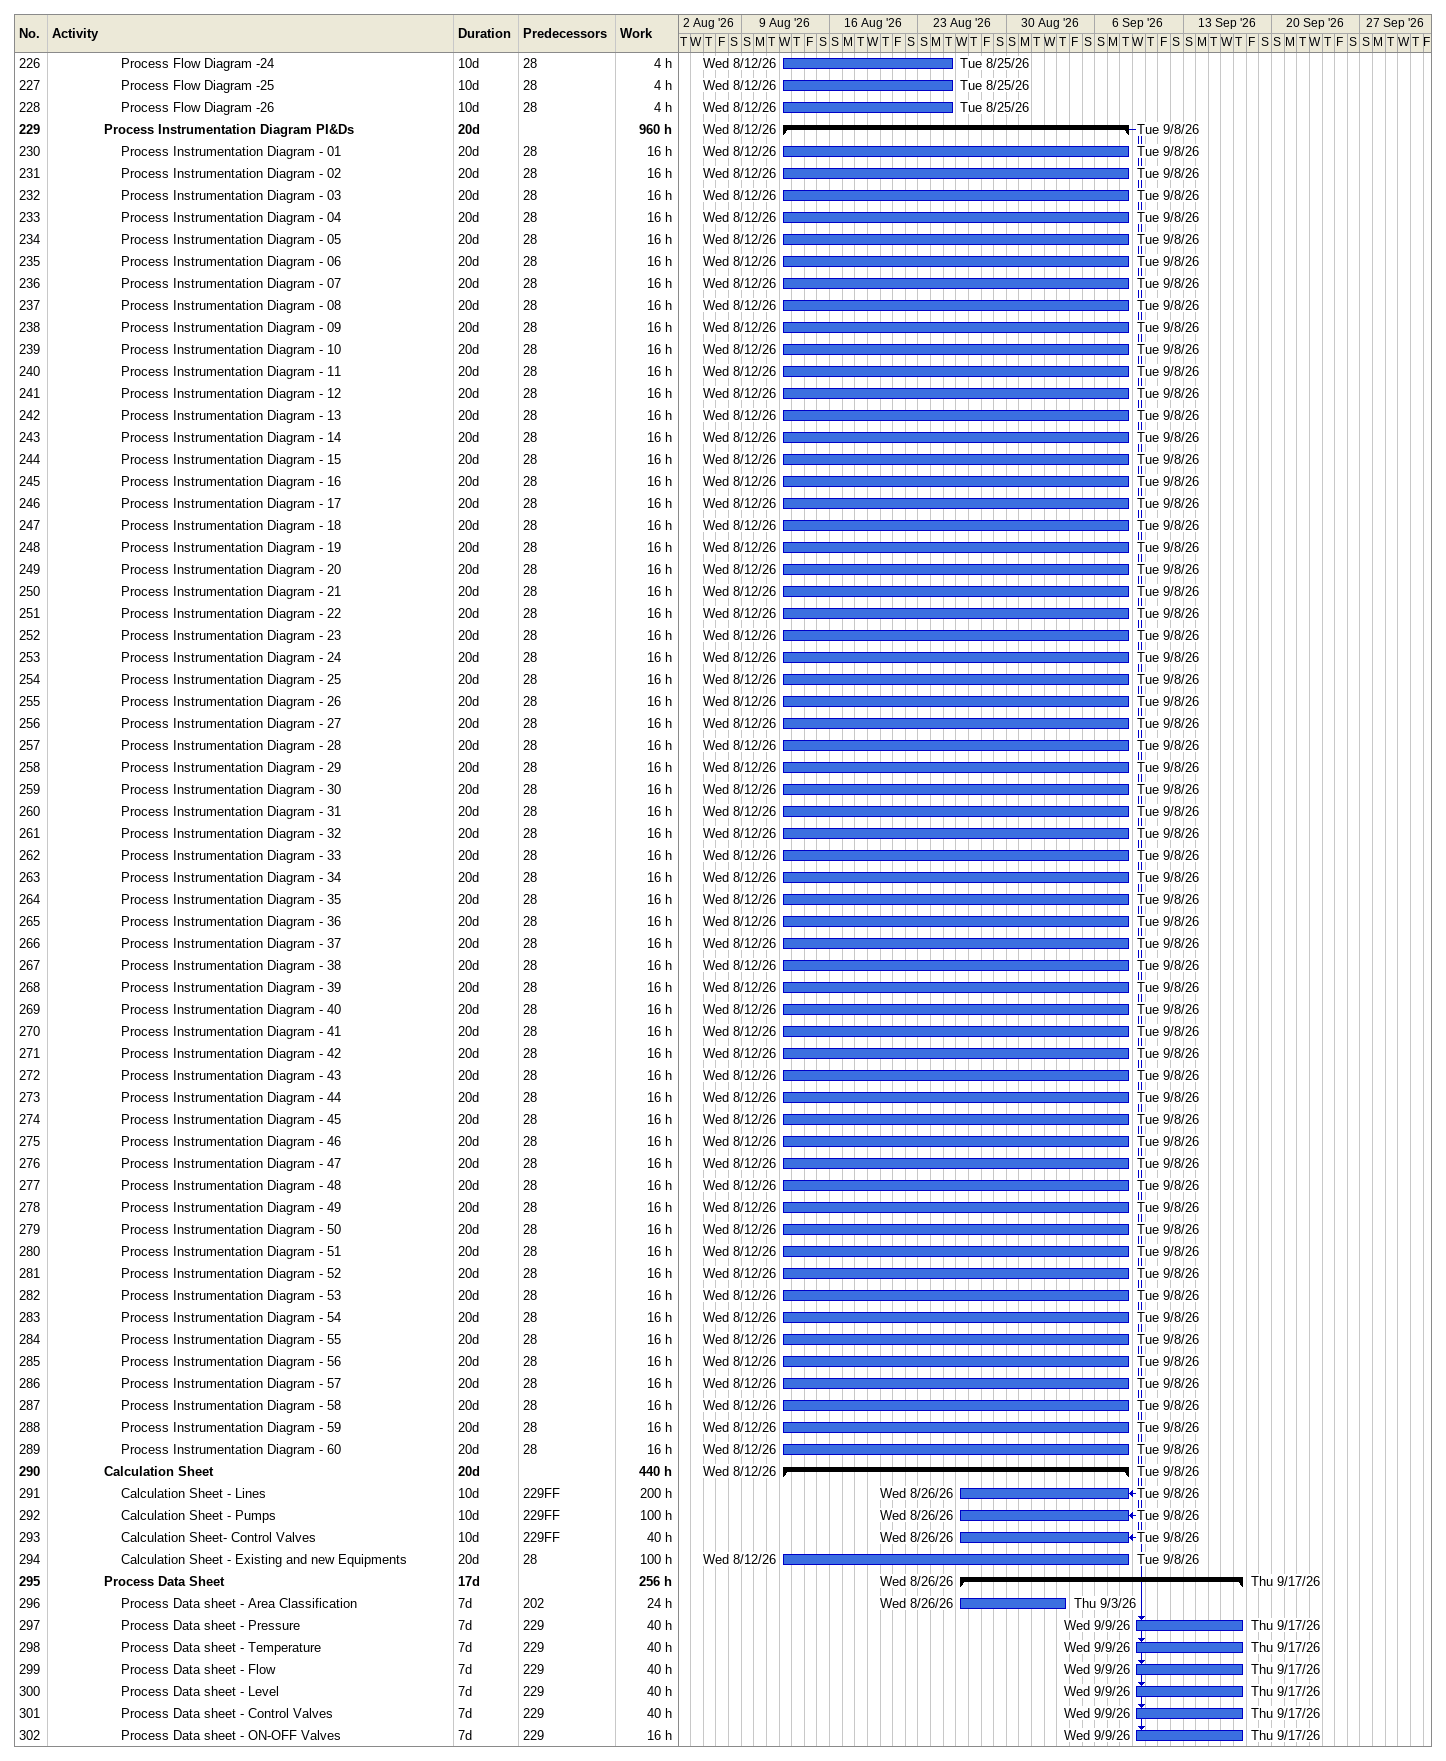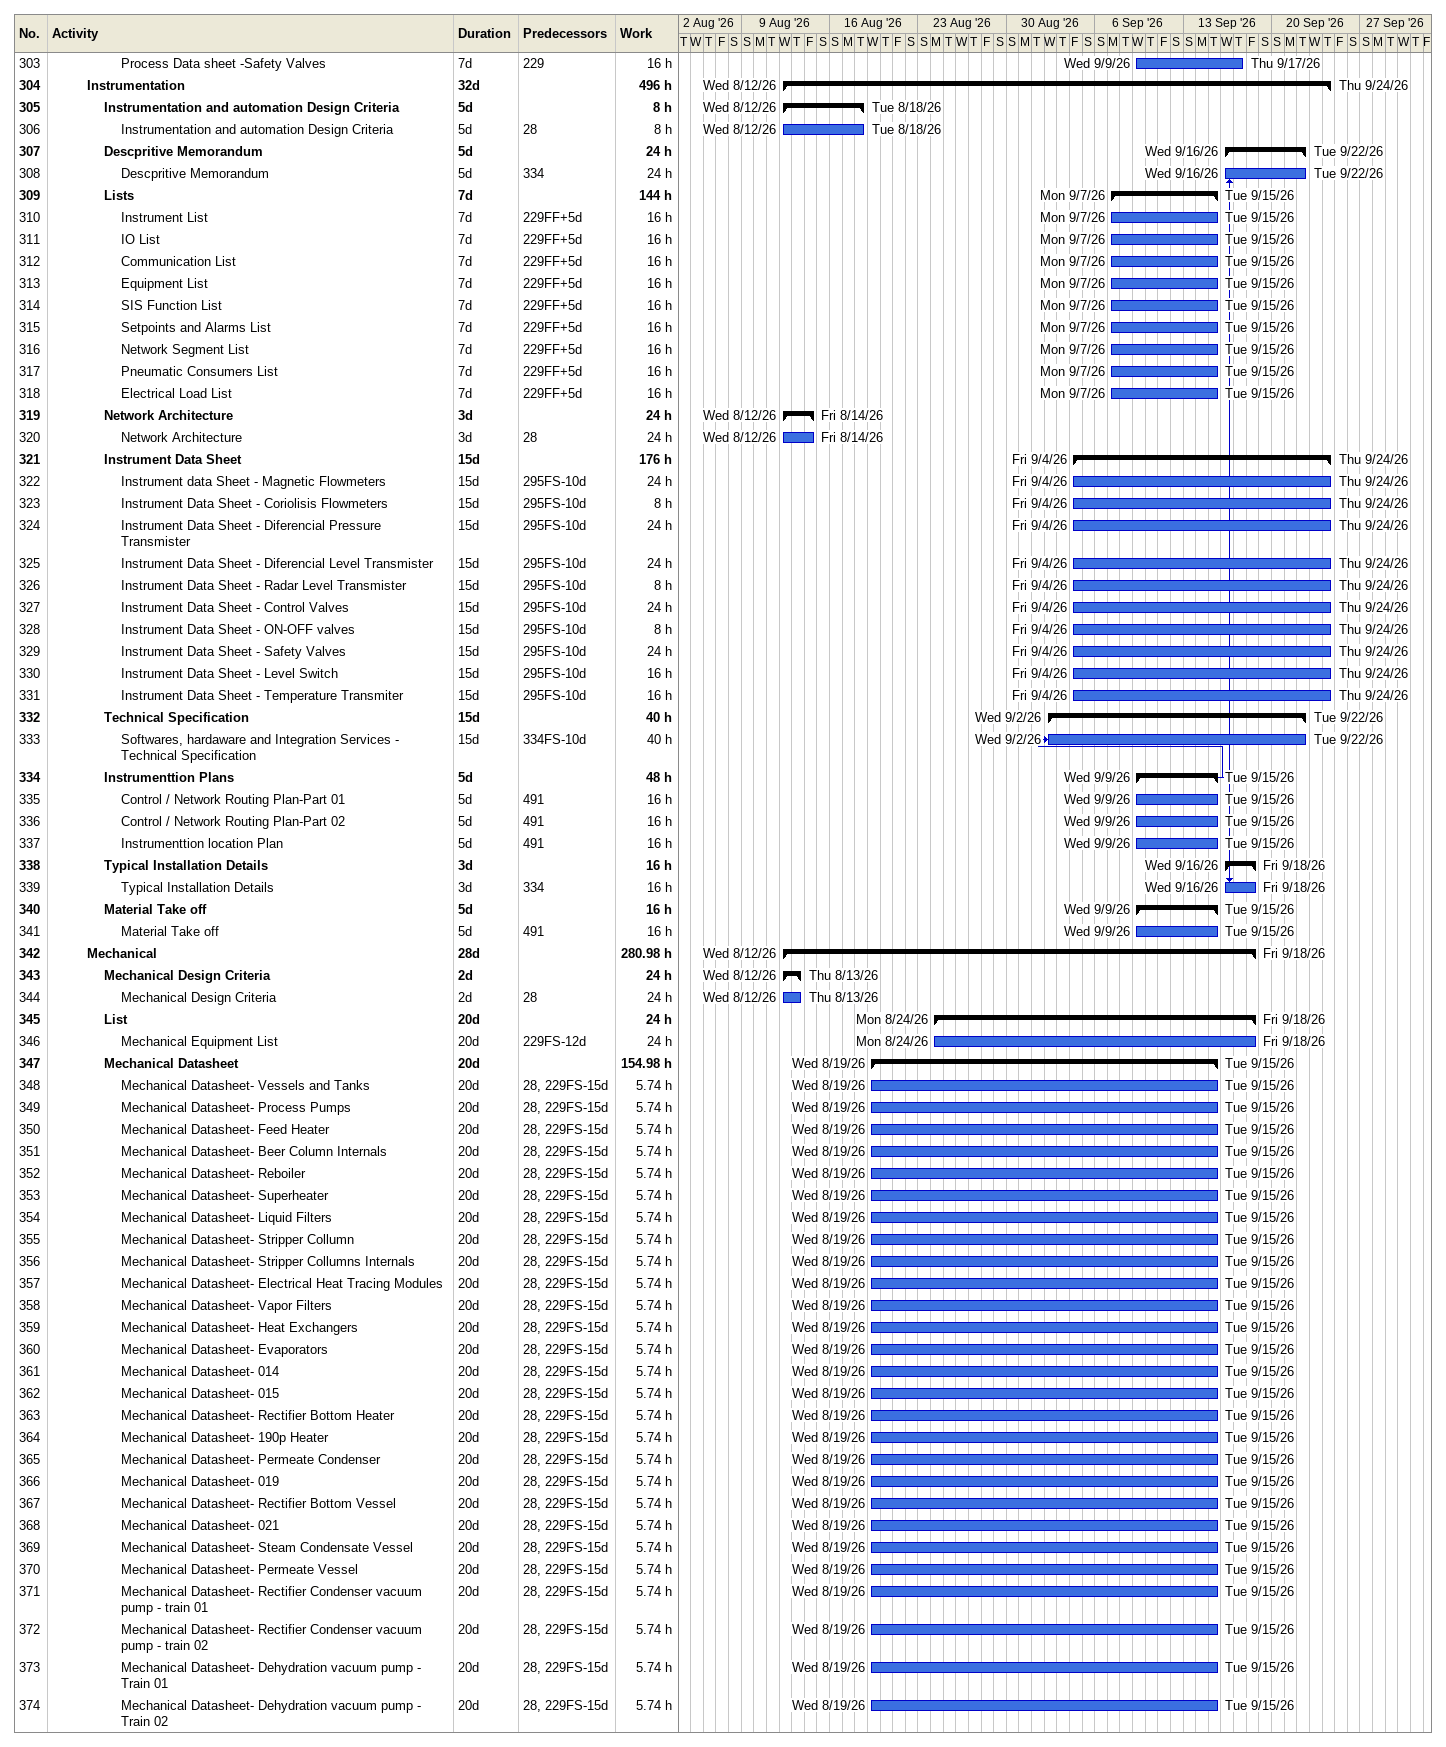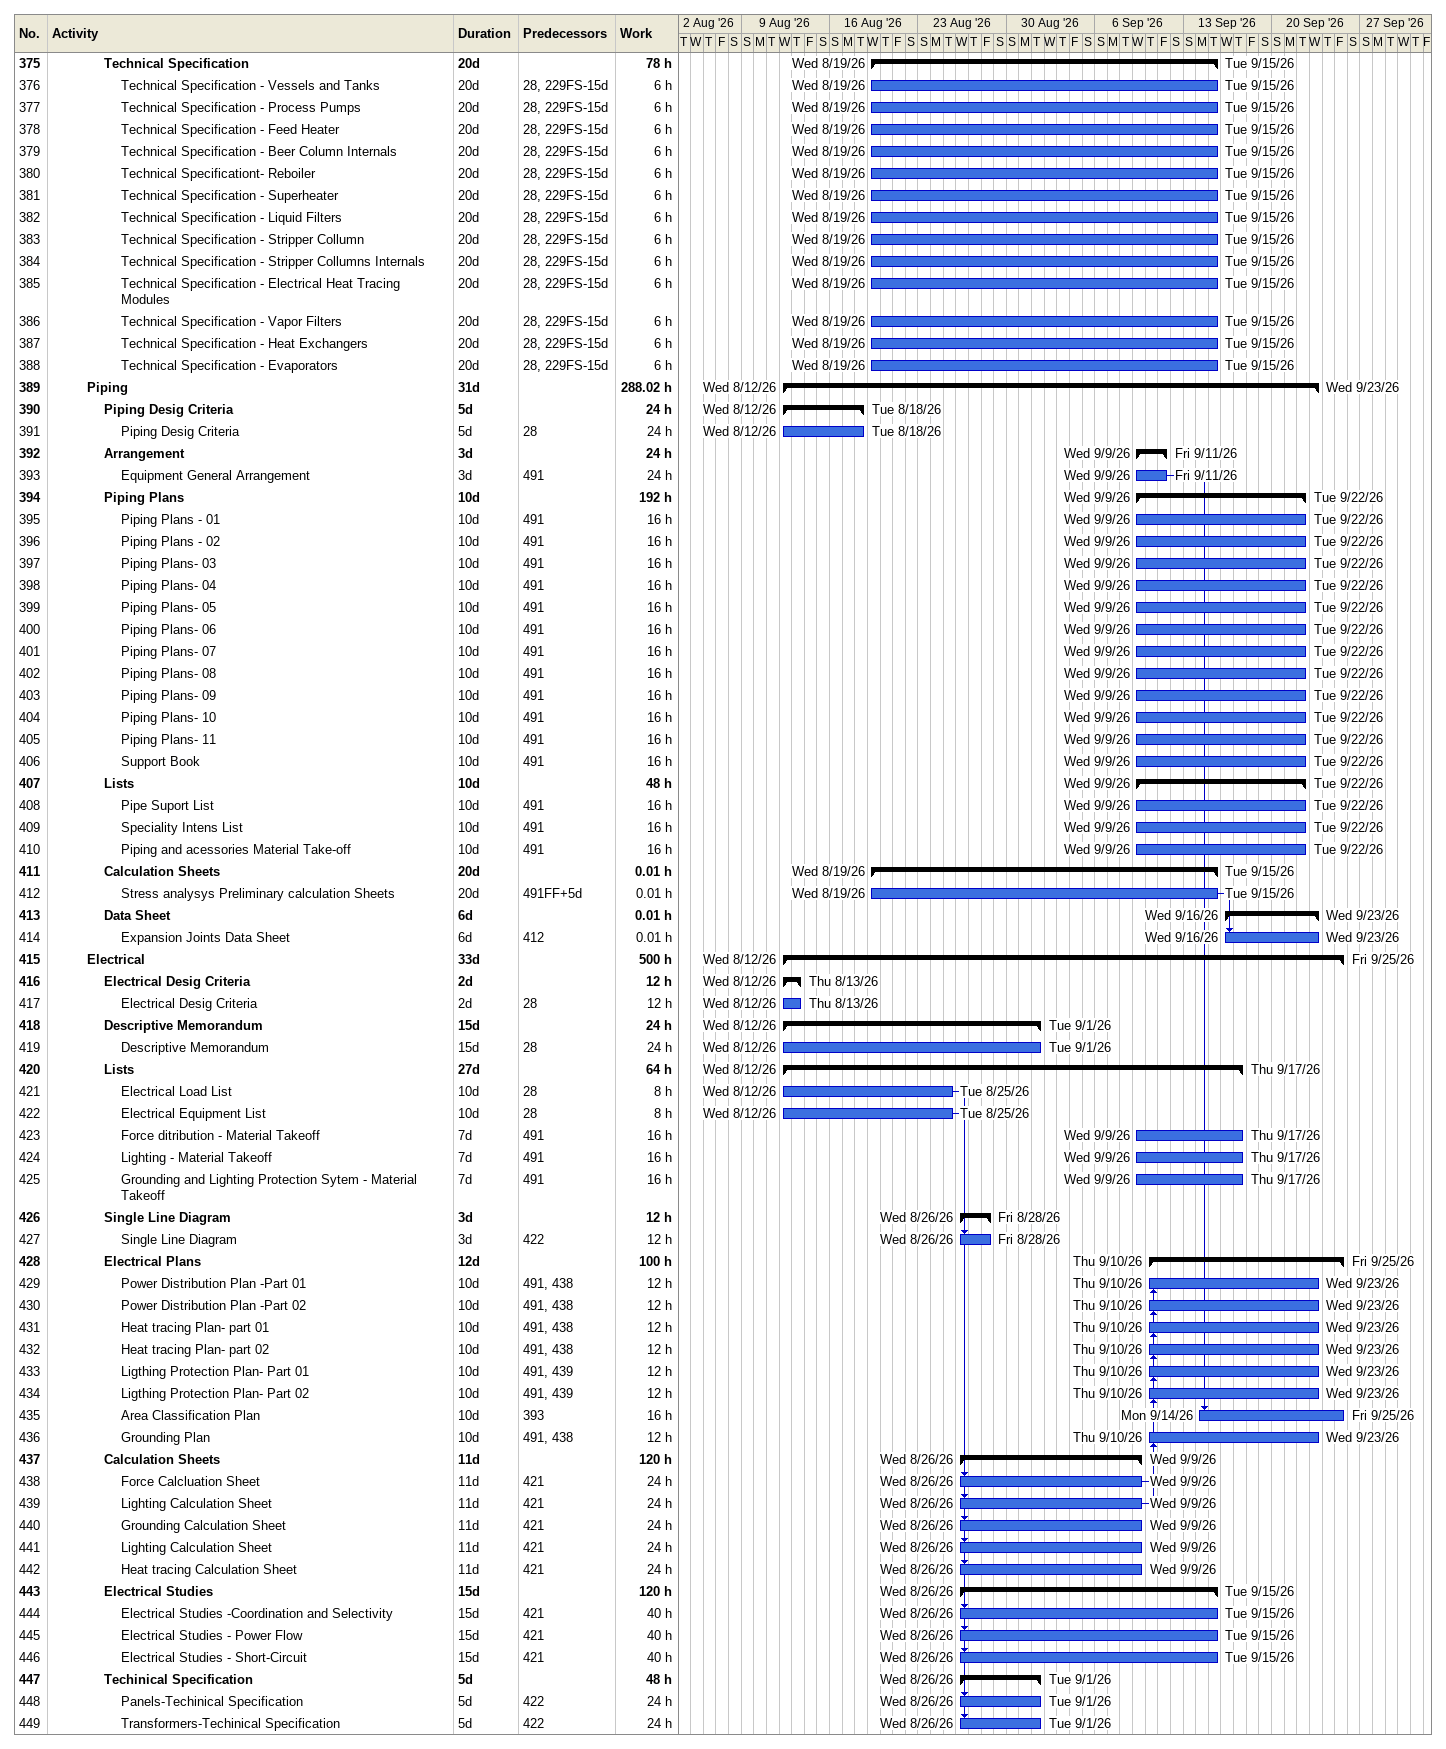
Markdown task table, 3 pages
| ID | Level | Task | Duration | Start | Finish | Predecessors | Work (h) |
|---|---|---|---|---|---|---|---|
| 226 | 5 | Process Flow Diagram -24 | 10d | 2026-08-12 | 2026-08-25 | 28 | 4 |
| 227 | 5 | Process Flow Diagram -25 | 10d | 2026-08-12 | 2026-08-25 | 28 | 4 |
| 228 | 5 | Process Flow Diagram -26 | 10d | 2026-08-12 | 2026-08-25 | 28 | 4 |
| 229 | 4 | **Process Instrumentation Diagram PI&Ds** | 20d | 2026-08-12 | 2026-09-08 |  | 960 |
| 230 | 5 | Process Instrumentation Diagram - 01 | 20d | 2026-08-12 | 2026-09-08 | 28 | 16 |
| 231 | 5 | Process Instrumentation Diagram - 02 | 20d | 2026-08-12 | 2026-09-08 | 28 | 16 |
| 232 | 5 | Process Instrumentation Diagram - 03 | 20d | 2026-08-12 | 2026-09-08 | 28 | 16 |
| 233 | 5 | Process Instrumentation Diagram - 04 | 20d | 2026-08-12 | 2026-09-08 | 28 | 16 |
| 234 | 5 | Process Instrumentation Diagram - 05 | 20d | 2026-08-12 | 2026-09-08 | 28 | 16 |
| 235 | 5 | Process Instrumentation Diagram - 06 | 20d | 2026-08-12 | 2026-09-08 | 28 | 16 |
| 236 | 5 | Process Instrumentation Diagram - 07 | 20d | 2026-08-12 | 2026-09-08 | 28 | 16 |
| 237 | 5 | Process Instrumentation Diagram - 08 | 20d | 2026-08-12 | 2026-09-08 | 28 | 16 |
| 238 | 5 | Process Instrumentation Diagram - 09 | 20d | 2026-08-12 | 2026-09-08 | 28 | 16 |
| 239 | 5 | Process Instrumentation Diagram - 10 | 20d | 2026-08-12 | 2026-09-08 | 28 | 16 |
| 240 | 5 | Process Instrumentation Diagram - 11 | 20d | 2026-08-12 | 2026-09-08 | 28 | 16 |
| 241 | 5 | Process Instrumentation Diagram - 12 | 20d | 2026-08-12 | 2026-09-08 | 28 | 16 |
| 242 | 5 | Process Instrumentation Diagram - 13 | 20d | 2026-08-12 | 2026-09-08 | 28 | 16 |
| 243 | 5 | Process Instrumentation Diagram - 14 | 20d | 2026-08-12 | 2026-09-08 | 28 | 16 |
| 244 | 5 | Process Instrumentation Diagram - 15 | 20d | 2026-08-12 | 2026-09-08 | 28 | 16 |
| 245 | 5 | Process Instrumentation Diagram - 16 | 20d | 2026-08-12 | 2026-09-08 | 28 | 16 |
| 246 | 5 | Process Instrumentation Diagram - 17 | 20d | 2026-08-12 | 2026-09-08 | 28 | 16 |
| 247 | 5 | Process Instrumentation Diagram - 18 | 20d | 2026-08-12 | 2026-09-08 | 28 | 16 |
| 248 | 5 | Process Instrumentation Diagram - 19 | 20d | 2026-08-12 | 2026-09-08 | 28 | 16 |
| 249 | 5 | Process Instrumentation Diagram - 20 | 20d | 2026-08-12 | 2026-09-08 | 28 | 16 |
| 250 | 5 | Process Instrumentation Diagram - 21 | 20d | 2026-08-12 | 2026-09-08 | 28 | 16 |
| 251 | 5 | Process Instrumentation Diagram - 22 | 20d | 2026-08-12 | 2026-09-08 | 28 | 16 |
| 252 | 5 | Process Instrumentation Diagram - 23 | 20d | 2026-08-12 | 2026-09-08 | 28 | 16 |
| 253 | 5 | Process Instrumentation Diagram - 24 | 20d | 2026-08-12 | 2026-09-08 | 28 | 16 |
| 254 | 5 | Process Instrumentation Diagram - 25 | 20d | 2026-08-12 | 2026-09-08 | 28 | 16 |
| 255 | 5 | Process Instrumentation Diagram - 26 | 20d | 2026-08-12 | 2026-09-08 | 28 | 16 |
| 256 | 5 | Process Instrumentation Diagram - 27 | 20d | 2026-08-12 | 2026-09-08 | 28 | 16 |
| 257 | 5 | Process Instrumentation Diagram - 28 | 20d | 2026-08-12 | 2026-09-08 | 28 | 16 |
| 258 | 5 | Process Instrumentation Diagram - 29 | 20d | 2026-08-12 | 2026-09-08 | 28 | 16 |
| 259 | 5 | Process Instrumentation Diagram - 30 | 20d | 2026-08-12 | 2026-09-08 | 28 | 16 |
| 260 | 5 | Process Instrumentation Diagram - 31 | 20d | 2026-08-12 | 2026-09-08 | 28 | 16 |
| 261 | 5 | Process Instrumentation Diagram - 32 | 20d | 2026-08-12 | 2026-09-08 | 28 | 16 |
| 262 | 5 | Process Instrumentation Diagram - 33 | 20d | 2026-08-12 | 2026-09-08 | 28 | 16 |
| 263 | 5 | Process Instrumentation Diagram - 34 | 20d | 2026-08-12 | 2026-09-08 | 28 | 16 |
| 264 | 5 | Process Instrumentation Diagram - 35 | 20d | 2026-08-12 | 2026-09-08 | 28 | 16 |
| 265 | 5 | Process Instrumentation Diagram - 36 | 20d | 2026-08-12 | 2026-09-08 | 28 | 16 |
| 266 | 5 | Process Instrumentation Diagram - 37 | 20d | 2026-08-12 | 2026-09-08 | 28 | 16 |
| 267 | 5 | Process Instrumentation Diagram - 38 | 20d | 2026-08-12 | 2026-09-08 | 28 | 16 |
| 268 | 5 | Process Instrumentation Diagram - 39 | 20d | 2026-08-12 | 2026-09-08 | 28 | 16 |
| 269 | 5 | Process Instrumentation Diagram - 40 | 20d | 2026-08-12 | 2026-09-08 | 28 | 16 |
| 270 | 5 | Process Instrumentation Diagram - 41 | 20d | 2026-08-12 | 2026-09-08 | 28 | 16 |
| 271 | 5 | Process Instrumentation Diagram - 42 | 20d | 2026-08-12 | 2026-09-08 | 28 | 16 |
| 272 | 5 | Process Instrumentation Diagram - 43 | 20d | 2026-08-12 | 2026-09-08 | 28 | 16 |
| 273 | 5 | Process Instrumentation Diagram - 44 | 20d | 2026-08-12 | 2026-09-08 | 28 | 16 |
| 274 | 5 | Process Instrumentation Diagram - 45 | 20d | 2026-08-12 | 2026-09-08 | 28 | 16 |
| 275 | 5 | Process Instrumentation Diagram - 46 | 20d | 2026-08-12 | 2026-09-08 | 28 | 16 |
| 276 | 5 | Process Instrumentation Diagram - 47 | 20d | 2026-08-12 | 2026-09-08 | 28 | 16 |
| 277 | 5 | Process Instrumentation Diagram - 48 | 20d | 2026-08-12 | 2026-09-08 | 28 | 16 |
| 278 | 5 | Process Instrumentation Diagram - 49 | 20d | 2026-08-12 | 2026-09-08 | 28 | 16 |
| 279 | 5 | Process Instrumentation Diagram - 50 | 20d | 2026-08-12 | 2026-09-08 | 28 | 16 |
| 280 | 5 | Process Instrumentation Diagram - 51 | 20d | 2026-08-12 | 2026-09-08 | 28 | 16 |
| 281 | 5 | Process Instrumentation Diagram - 52 | 20d | 2026-08-12 | 2026-09-08 | 28 | 16 |
| 282 | 5 | Process Instrumentation Diagram - 53 | 20d | 2026-08-12 | 2026-09-08 | 28 | 16 |
| 283 | 5 | Process Instrumentation Diagram - 54 | 20d | 2026-08-12 | 2026-09-08 | 28 | 16 |
| 284 | 5 | Process Instrumentation Diagram - 55 | 20d | 2026-08-12 | 2026-09-08 | 28 | 16 |
| 285 | 5 | Process Instrumentation Diagram - 56 | 20d | 2026-08-12 | 2026-09-08 | 28 | 16 |
| 286 | 5 | Process Instrumentation Diagram - 57 | 20d | 2026-08-12 | 2026-09-08 | 28 | 16 |
| 287 | 5 | Process Instrumentation Diagram - 58 | 20d | 2026-08-12 | 2026-09-08 | 28 | 16 |
| 288 | 5 | Process Instrumentation Diagram - 59 | 20d | 2026-08-12 | 2026-09-08 | 28 | 16 |
| 289 | 5 | Process Instrumentation Diagram - 60 | 20d | 2026-08-12 | 2026-09-08 | 28 | 16 |
| 290 | 4 | **Calculation Sheet** | 20d | 2026-08-12 | 2026-09-08 |  | 440 |
| 291 | 5 | Calculation Sheet - Lines | 10d | 2026-08-26 | 2026-09-08 | 229FF | 200 |
| 292 | 5 | Calculation Sheet - Pumps | 10d | 2026-08-26 | 2026-09-08 | 229FF | 100 |
| 293 | 5 | Calculation Sheet- Control Valves | 10d | 2026-08-26 | 2026-09-08 | 229FF | 40 |
| 294 | 5 | Calculation Sheet - Existing and new Equipments | 20d | 2026-08-12 | 2026-09-08 | 28 | 100 |
| 295 | 4 | **Process Data Sheet** | 17d | 2026-08-26 | 2026-09-17 |  | 256 |
| 296 | 5 | Process Data sheet - Area Classification | 7d | 2026-08-26 | 2026-09-03 | 202 | 24 |
| 297 | 5 | Process Data sheet - Pressure | 7d | 2026-09-09 | 2026-09-17 | 229 | 40 |
| 298 | 5 | Process Data sheet - Temperature | 7d | 2026-09-09 | 2026-09-17 | 229 | 40 |
| 299 | 5 | Process Data sheet - Flow | 7d | 2026-09-09 | 2026-09-17 | 229 | 40 |
| 300 | 5 | Process Data sheet - Level | 7d | 2026-09-09 | 2026-09-17 | 229 | 40 |
| 301 | 5 | Process Data sheet - Control Valves | 7d | 2026-09-09 | 2026-09-17 | 229 | 40 |
| 302 | 5 | Process Data sheet - ON-OFF Valves | 7d | 2026-09-09 | 2026-09-17 | 229 | 16 |
| 303 | 5 | Process Data sheet -Safety Valves | 7d | 2026-09-09 | 2026-09-17 | 229 | 16 |
| 304 | 3 | **Instrumentation** | 32d | 2026-08-12 | 2026-09-24 |  | 496 |
| 305 | 4 | **Instrumentation and automation Design Criteria** | 5d | 2026-08-12 | 2026-08-18 |  | 8 |
| 306 | 5 | Instrumentation and automation Design Criteria | 5d | 2026-08-12 | 2026-08-18 | 28 | 8 |
| 307 | 4 | **Descpritive Memorandum** | 5d | 2026-09-16 | 2026-09-22 |  | 24 |
| 308 | 5 | Descpritive Memorandum | 5d | 2026-09-16 | 2026-09-22 | 334 | 24 |
| 309 | 4 | **Lists** | 7d | 2026-09-07 | 2026-09-15 |  | 144 |
| 310 | 5 | Instrument List | 7d | 2026-09-07 | 2026-09-15 | 229FF+5d | 16 |
| 311 | 5 | IO List | 7d | 2026-09-07 | 2026-09-15 | 229FF+5d | 16 |
| 312 | 5 | Communication List | 7d | 2026-09-07 | 2026-09-15 | 229FF+5d | 16 |
| 313 | 5 | Equipment List | 7d | 2026-09-07 | 2026-09-15 | 229FF+5d | 16 |
| 314 | 5 | SIS Function List | 7d | 2026-09-07 | 2026-09-15 | 229FF+5d | 16 |
| 315 | 5 | Setpoints and Alarms List | 7d | 2026-09-07 | 2026-09-15 | 229FF+5d | 16 |
| 316 | 5 | Network Segment List | 7d | 2026-09-07 | 2026-09-15 | 229FF+5d | 16 |
| 317 | 5 | Pneumatic Consumers List | 7d | 2026-09-07 | 2026-09-15 | 229FF+5d | 16 |
| 318 | 5 | Electrical Load List | 7d | 2026-09-07 | 2026-09-15 | 229FF+5d | 16 |
| 319 | 4 | **Network Architecture** | 3d | 2026-08-12 | 2026-08-14 |  | 24 |
| 320 | 5 | Network Architecture | 3d | 2026-08-12 | 2026-08-14 | 28 | 24 |
| 321 | 4 | **Instrument Data Sheet** | 15d | 2026-09-04 | 2026-09-24 |  | 176 |
| 322 | 5 | Instrument data Sheet - Magnetic Flowmeters | 15d | 2026-09-04 | 2026-09-24 | 295FS-10d | 24 |
| 323 | 5 | Instrument Data Sheet - Coriolisis Flowmeters | 15d | 2026-09-04 | 2026-09-24 | 295FS-10d | 8 |
| 324 | 5 | Instrument Data Sheet - Diferencial Pressure Transmister | 15d | 2026-09-04 | 2026-09-24 | 295FS-10d | 24 |
| 325 | 5 | Instrument Data Sheet - Diferencial Level Transmister | 15d | 2026-09-04 | 2026-09-24 | 295FS-10d | 24 |
| 326 | 5 | Instrument Data Sheet - Radar Level Transmister | 15d | 2026-09-04 | 2026-09-24 | 295FS-10d | 8 |
| 327 | 5 | Instrument Data Sheet - Control Valves | 15d | 2026-09-04 | 2026-09-24 | 295FS-10d | 24 |
| 328 | 5 | Instrument Data Sheet - ON-OFF valves | 15d | 2026-09-04 | 2026-09-24 | 295FS-10d | 8 |
| 329 | 5 | Instrument Data Sheet - Safety Valves | 15d | 2026-09-04 | 2026-09-24 | 295FS-10d | 24 |
| 330 | 5 | Instrument Data Sheet - Level Switch | 15d | 2026-09-04 | 2026-09-24 | 295FS-10d | 16 |
| 331 | 5 | Instrument Data Sheet - Temperature Transmiter | 15d | 2026-09-04 | 2026-09-24 | 295FS-10d | 16 |
| 332 | 4 | **Technical Specification** | 15d | 2026-09-02 | 2026-09-22 |  | 40 |
| 333 | 5 | Softwares, hardaware and Integration Services - Technical Specification | 15d | 2026-09-02 | 2026-09-22 | 334FS-10d | 40 |
| 334 | 4 | **Instrumenttion Plans** | 5d | 2026-09-09 | 2026-09-15 |  | 48 |
| 335 | 5 | Control / Network Routing Plan-Part 01 | 5d | 2026-09-09 | 2026-09-15 | 491 | 16 |
| 336 | 5 | Control / Network Routing Plan-Part 02 | 5d | 2026-09-09 | 2026-09-15 | 491 | 16 |
| 337 | 5 | Instrumenttion location Plan | 5d | 2026-09-09 | 2026-09-15 | 491 | 16 |
| 338 | 4 | **Typical Installation Details** | 3d | 2026-09-16 | 2026-09-18 |  | 16 |
| 339 | 5 | Typical Installation Details | 3d | 2026-09-16 | 2026-09-18 | 334 | 16 |
| 340 | 4 | **Material Take off** | 5d | 2026-09-09 | 2026-09-15 |  | 16 |
| 341 | 5 | Material Take off | 5d | 2026-09-09 | 2026-09-15 | 491 | 16 |
| 342 | 3 | **Mechanical** | 28d | 2026-08-12 | 2026-09-18 |  | 280.98 |
| 343 | 4 | **Mechanical Design Criteria** | 2d | 2026-08-12 | 2026-08-13 |  | 24 |
| 344 | 5 | Mechanical Design Criteria | 2d | 2026-08-12 | 2026-08-13 | 28 | 24 |
| 345 | 4 | **List** | 20d | 2026-08-24 | 2026-09-18 |  | 24 |
| 346 | 5 | Mechanical Equipment List | 20d | 2026-08-24 | 2026-09-18 | 229FS-12d | 24 |
| 347 | 4 | **Mechanical Datasheet** | 20d | 2026-08-19 | 2026-09-15 |  | 154.98 |
| 348 | 5 | Mechanical Datasheet- Vessels and Tanks | 20d | 2026-08-19 | 2026-09-15 | 28, 229FS-15d | 5.74 |
| 349 | 5 | Mechanical Datasheet- Process Pumps | 20d | 2026-08-19 | 2026-09-15 | 28, 229FS-15d | 5.74 |
| 350 | 5 | Mechanical Datasheet- Feed Heater | 20d | 2026-08-19 | 2026-09-15 | 28, 229FS-15d | 5.74 |
| 351 | 5 | Mechanical Datasheet- Beer Column Internals | 20d | 2026-08-19 | 2026-09-15 | 28, 229FS-15d | 5.74 |
| 352 | 5 | Mechanical Datasheet- Reboiler | 20d | 2026-08-19 | 2026-09-15 | 28, 229FS-15d | 5.74 |
| 353 | 5 | Mechanical Datasheet- Superheater | 20d | 2026-08-19 | 2026-09-15 | 28, 229FS-15d | 5.74 |
| 354 | 5 | Mechanical Datasheet- Liquid Filters | 20d | 2026-08-19 | 2026-09-15 | 28, 229FS-15d | 5.74 |
| 355 | 5 | Mechanical Datasheet- Stripper Collumn | 20d | 2026-08-19 | 2026-09-15 | 28, 229FS-15d | 5.74 |
| 356 | 5 | Mechanical Datasheet- Stripper Collumns Internals | 20d | 2026-08-19 | 2026-09-15 | 28, 229FS-15d | 5.74 |
| 357 | 5 | Mechanical Datasheet- Electrical Heat Tracing Modules | 20d | 2026-08-19 | 2026-09-15 | 28, 229FS-15d | 5.74 |
| 358 | 5 | Mechanical Datasheet- Vapor Filters | 20d | 2026-08-19 | 2026-09-15 | 28, 229FS-15d | 5.74 |
| 359 | 5 | Mechanical Datasheet- Heat Exchangers | 20d | 2026-08-19 | 2026-09-15 | 28, 229FS-15d | 5.74 |
| 360 | 5 | Mechanical Datasheet- Evaporators | 20d | 2026-08-19 | 2026-09-15 | 28, 229FS-15d | 5.74 |
| 361 | 5 | Mechanical Datasheet- 014 | 20d | 2026-08-19 | 2026-09-15 | 28, 229FS-15d | 5.74 |
| 362 | 5 | Mechanical Datasheet- 015 | 20d | 2026-08-19 | 2026-09-15 | 28, 229FS-15d | 5.74 |
| 363 | 5 | Mechanical Datasheet- Rectifier Bottom Heater | 20d | 2026-08-19 | 2026-09-15 | 28, 229FS-15d | 5.74 |
| 364 | 5 | Mechanical Datasheet- 190p Heater | 20d | 2026-08-19 | 2026-09-15 | 28, 229FS-15d | 5.74 |
| 365 | 5 | Mechanical Datasheet- Permeate Condenser | 20d | 2026-08-19 | 2026-09-15 | 28, 229FS-15d | 5.74 |
| 366 | 5 | Mechanical Datasheet- 019 | 20d | 2026-08-19 | 2026-09-15 | 28, 229FS-15d | 5.74 |
| 367 | 5 | Mechanical Datasheet- Rectifier Bottom Vessel | 20d | 2026-08-19 | 2026-09-15 | 28, 229FS-15d | 5.74 |
| 368 | 5 | Mechanical Datasheet- 021 | 20d | 2026-08-19 | 2026-09-15 | 28, 229FS-15d | 5.74 |
| 369 | 5 | Mechanical Datasheet- Steam Condensate Vessel | 20d | 2026-08-19 | 2026-09-15 | 28, 229FS-15d | 5.74 |
| 370 | 5 | Mechanical Datasheet- Permeate Vessel | 20d | 2026-08-19 | 2026-09-15 | 28, 229FS-15d | 5.74 |
| 371 | 5 | Mechanical Datasheet- Rectifier Condenser vacuum pump - train 01 | 20d | 2026-08-19 | 2026-09-15 | 28, 229FS-15d | 5.74 |
| 372 | 5 | Mechanical Datasheet- Rectifier Condenser vacuum pump - train 02 | 20d | 2026-08-19 | 2026-09-15 | 28, 229FS-15d | 5.74 |
| 373 | 5 | Mechanical Datasheet- Dehydration vacuum pump - Train 01 | 20d | 2026-08-19 | 2026-09-15 | 28, 229FS-15d | 5.74 |
| 374 | 5 | Mechanical Datasheet- Dehydration vacuum pump - Train 02 | 20d | 2026-08-19 | 2026-09-15 | 28, 229FS-15d | 5.74 |
| 375 | 4 | **Technical Specification** | 20d | 2026-08-19 | 2026-09-15 |  | 78 |
| 376 | 5 | Technical Specification - Vessels and Tanks | 20d | 2026-08-19 | 2026-09-15 | 28, 229FS-15d | 6 |
| 377 | 5 | Technical Specification - Process Pumps | 20d | 2026-08-19 | 2026-09-15 | 28, 229FS-15d | 6 |
| 378 | 5 | Technical Specification - Feed Heater | 20d | 2026-08-19 | 2026-09-15 | 28, 229FS-15d | 6 |
| 379 | 5 | Technical Specification - Beer Column Internals | 20d | 2026-08-19 | 2026-09-15 | 28, 229FS-15d | 6 |
| 380 | 5 | Technical Specificationt- Reboiler | 20d | 2026-08-19 | 2026-09-15 | 28, 229FS-15d | 6 |
| 381 | 5 | Technical Specification - Superheater | 20d | 2026-08-19 | 2026-09-15 | 28, 229FS-15d | 6 |
| 382 | 5 | Technical Specification - Liquid Filters | 20d | 2026-08-19 | 2026-09-15 | 28, 229FS-15d | 6 |
| 383 | 5 | Technical Specification - Stripper Collumn | 20d | 2026-08-19 | 2026-09-15 | 28, 229FS-15d | 6 |
| 384 | 5 | Technical Specification - Stripper Collumns Internals | 20d | 2026-08-19 | 2026-09-15 | 28, 229FS-15d | 6 |
| 385 | 5 | Technical Specification - Electrical Heat Tracing Modules | 20d | 2026-08-19 | 2026-09-15 | 28, 229FS-15d | 6 |
| 386 | 5 | Technical Specification - Vapor Filters | 20d | 2026-08-19 | 2026-09-15 | 28, 229FS-15d | 6 |
| 387 | 5 | Technical Specification - Heat Exchangers | 20d | 2026-08-19 | 2026-09-15 | 28, 229FS-15d | 6 |
| 388 | 5 | Technical Specification - Evaporators | 20d | 2026-08-19 | 2026-09-15 | 28, 229FS-15d | 6 |
| 389 | 3 | **Piping** | 31d | 2026-08-12 | 2026-09-23 |  | 288.02 |
| 390 | 4 | **Piping Desig Criteria** | 5d | 2026-08-12 | 2026-08-18 |  | 24 |
| 391 | 5 | Piping Desig Criteria | 5d | 2026-08-12 | 2026-08-18 | 28 | 24 |
| 392 | 4 | **Arrangement** | 3d | 2026-09-09 | 2026-09-11 |  | 24 |
| 393 | 5 | Equipment General Arrangement | 3d | 2026-09-09 | 2026-09-11 | 491 | 24 |
| 394 | 4 | **Piping Plans** | 10d | 2026-09-09 | 2026-09-22 |  | 192 |
| 395 | 5 | Piping Plans - 01 | 10d | 2026-09-09 | 2026-09-22 | 491 | 16 |
| 396 | 5 | Piping Plans - 02 | 10d | 2026-09-09 | 2026-09-22 | 491 | 16 |
| 397 | 5 | Piping Plans- 03 | 10d | 2026-09-09 | 2026-09-22 | 491 | 16 |
| 398 | 5 | Piping Plans- 04 | 10d | 2026-09-09 | 2026-09-22 | 491 | 16 |
| 399 | 5 | Piping Plans- 05 | 10d | 2026-09-09 | 2026-09-22 | 491 | 16 |
| 400 | 5 | Piping Plans- 06 | 10d | 2026-09-09 | 2026-09-22 | 491 | 16 |
| 401 | 5 | Piping Plans- 07 | 10d | 2026-09-09 | 2026-09-22 | 491 | 16 |
| 402 | 5 | Piping Plans- 08 | 10d | 2026-09-09 | 2026-09-22 | 491 | 16 |
| 403 | 5 | Piping Plans- 09 | 10d | 2026-09-09 | 2026-09-22 | 491 | 16 |
| 404 | 5 | Piping Plans- 10 | 10d | 2026-09-09 | 2026-09-22 | 491 | 16 |
| 405 | 5 | Piping Plans- 11 | 10d | 2026-09-09 | 2026-09-22 | 491 | 16 |
| 406 | 5 | Support Book | 10d | 2026-09-09 | 2026-09-22 | 491 | 16 |
| 407 | 4 | **Lists** | 10d | 2026-09-09 | 2026-09-22 |  | 48 |
| 408 | 5 | Pipe Suport List | 10d | 2026-09-09 | 2026-09-22 | 491 | 16 |
| 409 | 5 | Speciality Intens List | 10d | 2026-09-09 | 2026-09-22 | 491 | 16 |
| 410 | 5 | Piping and acessories Material Take-off | 10d | 2026-09-09 | 2026-09-22 | 491 | 16 |
| 411 | 4 | **Calculation Sheets** | 20d | 2026-08-19 | 2026-09-15 |  | 0.01 |
| 412 | 5 | Stress analysys Preliminary calculation Sheets | 20d | 2026-08-19 | 2026-09-15 | 491FF+5d | 0.01 |
| 413 | 4 | **Data Sheet** | 6d | 2026-09-16 | 2026-09-23 |  | 0.01 |
| 414 | 5 | Expansion Joints Data Sheet | 6d | 2026-09-16 | 2026-09-23 | 412 | 0.01 |
| 415 | 3 | **Electrical** | 33d | 2026-08-12 | 2026-09-25 |  | 500 |
| 416 | 4 | **Electrical Desig Criteria** | 2d | 2026-08-12 | 2026-08-13 |  | 12 |
| 417 | 5 | Electrical Desig Criteria | 2d | 2026-08-12 | 2026-08-13 | 28 | 12 |
| 418 | 4 | **Descriptive Memorandum** | 15d | 2026-08-12 | 2026-09-01 |  | 24 |
| 419 | 5 | Descriptive Memorandum | 15d | 2026-08-12 | 2026-09-01 | 28 | 24 |
| 420 | 4 | **Lists** | 27d | 2026-08-12 | 2026-09-17 |  | 64 |
| 421 | 5 | Electrical Load List | 10d | 2026-08-12 | 2026-08-25 | 28 | 8 |
| 422 | 5 | Electrical Equipment List | 10d | 2026-08-12 | 2026-08-25 | 28 | 8 |
| 423 | 5 | Force ditribution - Material Takeoff | 7d | 2026-09-09 | 2026-09-17 | 491 | 16 |
| 424 | 5 | Lighting - Material Takeoff | 7d | 2026-09-09 | 2026-09-17 | 491 | 16 |
| 425 | 5 | Grounding and Lighting Protection Sytem - Material Takeoff | 7d | 2026-09-09 | 2026-09-17 | 491 | 16 |
| 426 | 4 | **Single Line Diagram** | 3d | 2026-08-26 | 2026-08-28 |  | 12 |
| 427 | 5 | Single Line Diagram | 3d | 2026-08-26 | 2026-08-28 | 422 | 12 |
| 428 | 4 | **Electrical Plans** | 12d | 2026-09-10 | 2026-09-25 |  | 100 |
| 429 | 5 | Power Distribution Plan -Part 01 | 10d | 2026-09-10 | 2026-09-23 | 491, 438 | 12 |
| 430 | 5 | Power Distribution Plan -Part 02 | 10d | 2026-09-10 | 2026-09-23 | 491, 438 | 12 |
| 431 | 5 | Heat tracing Plan- part 01 | 10d | 2026-09-10 | 2026-09-23 | 491, 438 | 12 |
| 432 | 5 | Heat tracing Plan- part 02 | 10d | 2026-09-10 | 2026-09-23 | 491, 438 | 12 |
| 433 | 5 | Ligthing Protection Plan- Part 01 | 10d | 2026-09-10 | 2026-09-23 | 491, 439 | 12 |
| 434 | 5 | Ligthing Protection Plan- Part 02 | 10d | 2026-09-10 | 2026-09-23 | 491, 439 | 12 |
| 435 | 5 | Area Classification Plan | 10d | 2026-09-14 | 2026-09-25 | 393 | 16 |
| 436 | 5 | Grounding Plan | 10d | 2026-09-10 | 2026-09-23 | 491, 438 | 12 |
| 437 | 4 | **Calculation Sheets** | 11d | 2026-08-26 | 2026-09-09 |  | 120 |
| 438 | 5 | Force Calcluation Sheet | 11d | 2026-08-26 | 2026-09-09 | 421 | 24 |
| 439 | 5 | Lighting Calculation Sheet | 11d | 2026-08-26 | 2026-09-09 | 421 | 24 |
| 440 | 5 | Grounding Calculation Sheet | 11d | 2026-08-26 | 2026-09-09 | 421 | 24 |
| 441 | 5 | Lighting Calculation Sheet | 11d | 2026-08-26 | 2026-09-09 | 421 | 24 |
| 442 | 5 | Heat tracing Calculation Sheet | 11d | 2026-08-26 | 2026-09-09 | 421 | 24 |
| 443 | 4 | **Electrical Studies** | 15d | 2026-08-26 | 2026-09-15 |  | 120 |
| 444 | 5 | Electrical Studies -Coordination and Selectivity | 15d | 2026-08-26 | 2026-09-15 | 421 | 40 |
| 445 | 5 | Electrical Studies - Power Flow | 15d | 2026-08-26 | 2026-09-15 | 421 | 40 |
| 446 | 5 | Electrical Studies - Short-Circuit | 15d | 2026-08-26 | 2026-09-15 | 421 | 40 |
| 447 | 4 | **Techinical Specification** | 5d | 2026-08-26 | 2026-09-01 |  | 48 |
| 448 | 5 | Panels-Techinical Specification | 5d | 2026-08-26 | 2026-09-01 | 422 | 24 |
| 449 | 5 | Transformers-Techinical Specification | 5d | 2026-08-26 | 2026-09-01 | 422 | 24 |
